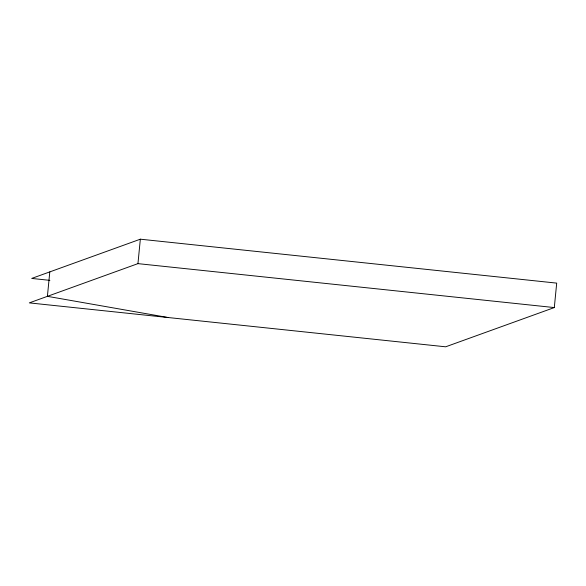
<?xml version="1.0" encoding="UTF-8"?>
<svg xmlns="http://www.w3.org/2000/svg" width="586" height="586" viewBox="0 0 586 586"><rect width="100%" height="100%" fill="white"/><g stroke="black" fill="none" stroke-linecap="round" stroke-linejoin="round"><path stroke-width="0.88" d="M49.803 271.889L47.407 296.34L168.087 317.524M137.944 263.634L140.34 239.191L556.7 283.119L554.305 307.569L445.66 346.809L29.3 302.881L137.944 263.634L554.305 307.569M140.34 239.191L31.695 278.431L49.876 280.35"/></g></svg>
